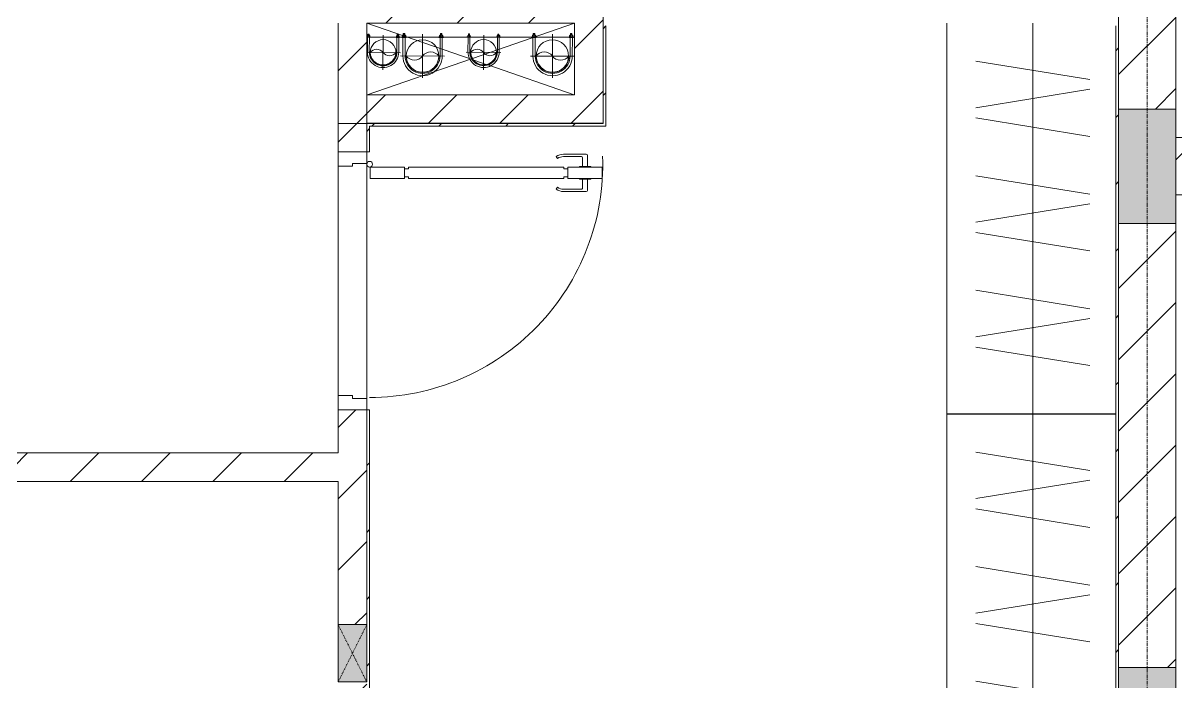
# Model space of a CAD drawing. Header units: millimetres. Extents: x 5356 to 209803, y -16346 to 109894.
# Drawn here: x 73428 to 77453, y 28837 to 31137 of the extents above; entities that cross this region are included whole.
import ezdxf

# ---------------------------------------------------------------- set-up
doc = ezdxf.new("R2010")
doc.units = ezdxf.units.MM
for name, pattern in [('Dash', [6, 3, -3]), ('Grid Line', [22.225, 12.7, -3.175, 3.175, -3.175]), ('IMPORT-CENTER _3_', [10.16, 6.35, -1.27, 1.27, -1.27])]:
    doc.linetypes.add(name, pattern=pattern)
for name, color, linetype, lineweight in [('0-1', 7, 'Continuous', 5), ('0-2', 9, 'Continuous', 9), ('A-CLNG', 13, 'Continuous', 9), ('A-DETL-GENF-1', 9, 'Continuous', 9), ('A-DOOR-1', 9, 'Continuous', 9), ('A-FLOR-1', 9, 'Continuous', 9), ('A-WALL-1', 253, 'Continuous', 18), ('A-WALL-2', 9, 'Continuous', 9), ('A-WALL-3', 113, 'Continuous', 18), ('A-WALL-PATT-1', 10, 'Continuous', 9), ('A-WALL-PATT-2', 9, 'Continuous', 9), ('A-WALL-PATT-3', 111, 'Continuous', 9), ('G-IMPT', 8, 'Continuous', 9), ('G-IMPT-2', 8, 'IMPORT-CENTER _3_', 9), ('I-FURN', 30, 'Continuous', 9), ('I-FURN-1', 9, 'Continuous', 9), ('I-WALL-1', 253, 'Continuous', 18), ('M-EQPM', 50, 'Continuous', 9), ('S-COLS-1', 254, 'Continuous', 5), ('S-COLS-2', 253, 'Continuous', 18), ('S-COLS-3', 9, 'Continuous', 9), ('S-COLS-HDLN-1', 9, 'Dash', 9), ('S-GRID-1', 1, 'Grid Line', 9)]:
    doc.layers.add(name, color=color, linetype=linetype, lineweight=lineweight)
pattern_1 = [(45, (0, 0), (-124.4508, 124.4508), [])]
pattern_2 = [(45, (0, 0), (-116.67262, 116.67262), [])]

# ---------------------------------------------------------------- blocks, each defined once
blk = doc.blocks.new('NCV_TKTC_KET CAU_rvt-1-TKCS_MB ĐỊNH VỊ MỐC TỌA ĐỘ CÔNG TRÌNH')
at = {"layer": 'S-COLS-1'}
for points in [[(77452.6, 30436.9), (77452.6, 30836.9), (77252.6, 30836.9), (77252.6, 30436.9)], [(77252.6, 28386.9), (77452.6, 28386.9), (77452.6, 28886.9), (77252.6, 28886.9)]]:
    blk.add_hatch(color=256, dxfattribs=at).paths.add_polyline_path(points)
at = {"layer": 'S-COLS-2'}
for p, q in [((77452.6, 30836.9), (77252.6, 30836.9)), ((77252.6, 30836.9), (77252.6, 30436.9)), ((77452.6, 30436.9), (77452.6, 30836.9)), ((77252.6, 30436.9), (77452.6, 30436.9)), ((77452.6, 28886.9), (77252.6, 28886.9)), ((77252.6, 28886.9), (77252.6, 28386.9)), ((77452.6, 28386.9), (77452.6, 28886.9))]:
    blk.add_line(p, q, dxfattribs=at)
blk = doc.blocks.new('TU DO PN A - TU DO PN A_dwg__U3-347990-TKCS_MB ĐỊNH VỊ MỐC TỌA ĐỘ CÔNG TRÌNH')
at = {"layer": 'I-FURN'}
for p, q in [((197.5, 499), (132.9, 101)), ((231, 499), (295.6, 101)), ((395.7, 499), (331.1, 101)), ((597.5, 499), (532.9, 101)), ((631, 499), (695.6, 101)), ((795.7, 499), (731.1, 101)), ((997.5, 499), (932.9, 101)), ((1031, 499), (1095.6, 101)), ((1195.7, 499), (1131.1, 101)), ((1364.7, 300), (0, 300))]:
    blk.add_line(p, q, dxfattribs=at)
at = {"layer": 'I-FURN', "flags": 128}
blk.add_lwpolyline([(0, 0), (1364.7, 0), (1364.7, 590)], dxfattribs=at)
blk = doc.blocks.new('TU DO PN A - TU DO PN A_dwg-347989-TKCS_MB ĐỊNH VỊ MỐC TỌA ĐỘ CÔNG TRÌNH')
at = {"extrusion": (0, 0, -1), "rotation": 270}
blk.add_blockref('TU DO PN A - TU DO PN A_dwg__U3-347990-TKCS_MB ĐỊNH VỊ MỐC TỌA ĐỘ CÔNG TRÌNH', (-604.3, 1369.6), dxfattribs=at)
blk = doc.blocks.new('TU DO PN A - TU DO PN A-401067-TKCS_MB ĐỊNH VỊ MỐC TỌA ĐỘ CÔNG TRÌNH')
at = {"layer": 'I-FURN-1'}
for p, q in [((10, 0), (600, 0)), ((600, 0), (600, -1364.7))]:
    blk.add_line(p, q, dxfattribs=at)
at = {"extrusion": (0, 0, -1), "zscale": -1, "rotation": 180}
blk.add_blockref('TU DO PN A - TU DO PN A_dwg-347989-TKCS_MB ĐỊNH VỊ MỐC TỌA ĐỘ CÔNG TRÌNH', (4.3, 4.8), dxfattribs=at)
blk = doc.blocks.new('DOOR_CW_01 CANH MO-PANEL KINH - DIW_01-900x2200-CỬA GỖ VÂN LAMINATE-553393-TKCS_MB ĐỊNH VỊ MỐC TỌA ĐỘ CÔNG TRÌNH')
at = {"layer": 'A-DETL-GENF-1'}
for p, q in [((-397, 872), (-357, 872)), ((-397, 752), (-397, 872)), ((-357, 872), (-357, 752)), ((-442, 737), (-442, 816.5)), ((-399, 820.5), (-438, 820.5)), ((-399, 831.8), (-397, 831.8)), ((-399, 792.2), (-399, 831.8)), ((-397, 792.2), (-397, 831.8)), ((-357, 792.2), (-357, 831.8)), ((-355, 831.8), (-357, 831.8)), ((-355, 792.2), (-355, 831.8)), ((-355, 820.5), (-316, 820.5)), ((-312, 737), (-312, 816.5)), ((-434, 799.5), (-434, 737)), ((-399, 803.5), (-430, 803.5)), ((-397, 792.2), (-399, 792.2)), ((-357, 792.2), (-355, 792.2)), ((-355, 803.5), (-324, 803.5)), ((-320, 799.5), (-320, 737)), ((-357, 752), (-397, 752)), ((-397, 738), (-391, 738)), ((-397, 738), (-397, 196)), ((-363, 752), (-391, 752)), ((-391, 752), (-391, 738)), ((-363, 738), (-363, 752)), ((-357, 738), (-363, 738)), ((-357, 196), (-357, 738)), ((-433.9, 711.2), (-427.3, 715.8)), ((-320.1, 711.2), (-326.7, 715.8)), ((-397, 196), (-391, 196)), ((-357, 182), (-397, 182)), ((-397, 182), (-397, 62)), ((-391, 196), (-391, 182)), ((-391, 182), (-363, 182)), ((-357, 196), (-363, 196)), ((-363, 182), (-363, 196)), ((-357, 62), (-357, 182)), ((-397, 62), (-357, 62))]:
    blk.add_line(p, q, dxfattribs=at)
blk.add_circle((-407, 60), 10, dxfattribs=at)
for centre, radius, start, end in [((-407, 60), 814, 360, 92), ((-438, 816.5), 4, 90, 180), ((-316, 816.5), 4, 0, 90), ((-430, 799.5), 4, 90, 180), ((-324, 799.5), 4, 360, 90), ((-397, 737), 45, 180, 215), ((-397, 737), 37, 180, 215), ((-357, 737), 37, 325, 0), ((-357, 737), 45, 325, 0)]:
    blk.add_arc(centre, radius, start, end, dxfattribs=at)
at = {"layer": 'A-DOOR-1'}
for p, q in [((-410, 50), (-450, 50)), ((-450, 50), (-450, -50)), ((-410, 0), (-410, 50)), ((-407, 50), (-382, 50)), ((450, 50), (410, 50)), ((410, 50), (410, 0)), ((450, -50), (450, 50)), ((-400, 0), (-410, 0)), ((-400, -50), (-400, 0)), ((410, 0), (400, 0)), ((400, 0), (400, -50)), ((-450, -50), (-400, -50)), ((400, -50), (450, -50))]:
    blk.add_line(p, q, dxfattribs=at)
blk = doc.blocks.new('TU DO PN A - TU DO PN A_dwg__U3-V39-TKCS_MB ĐỊNH VỊ MỐC TỌA ĐỘ CÔNG TRÌNH')
at = {"layer": 'I-FURN'}
for p, q in [((197.5, 499), (132.9, 101)), ((231, 499), (295.6, 101)), ((395.7, 499), (331.1, 101)), ((597.5, 499), (532.9, 101)), ((631, 499), (695.6, 101)), ((795.7, 499), (731.1, 101)), ((997.5, 499), (932.9, 101)), ((1031, 499), (1095.6, 101)), ((1195.7, 499), (1131.1, 101)), ((1364.7, 300), (0, 300))]:
    blk.add_line(p, q, dxfattribs=at)
at = {"layer": 'I-FURN', "flags": 128}
blk.add_lwpolyline([(0, 590), (0, 0), (1364.7, 0), (1364.7, 590)], dxfattribs=at)
blk = doc.blocks.new('TU DO PN A - TU DO PN A_dwg-V40-TKCS_MB ĐỊNH VỊ MỐC TỌA ĐỘ CÔNG TRÌNH')
at = {"extrusion": (0, 0, -1), "rotation": 270}
blk.add_blockref('TU DO PN A - TU DO PN A_dwg__U3-V39-TKCS_MB ĐỊNH VỊ MỐC TỌA ĐỘ CÔNG TRÌNH', (-604.3, 1369.6), dxfattribs=at)
blk = doc.blocks.new('TU DO PN A - TU DO PN A-V41-TKCS_MB ĐỊNH VỊ MỐC TỌA ĐỘ CÔNG TRÌNH')
at = {"layer": 'I-FURN-1'}
for p, q in [((10, 0), (600, 0)), ((600, 0), (600, -1364.7)), ((600, -1364.7), (10, -1364.7))]:
    blk.add_line(p, q, dxfattribs=at)
at = {"extrusion": (0, 0, -1), "zscale": -1, "rotation": 180}
blk.add_blockref('TU DO PN A - TU DO PN A_dwg-V40-TKCS_MB ĐỊNH VỊ MỐC TỌA ĐỘ CÔNG TRÌNH', (4.3, 4.8), dxfattribs=at)
blk = doc.blocks.new('G1_SOF - BO TRU - 100x200-V63-TKCS_MB ĐỊNH VỊ MỐC TỌA ĐỘ CÔNG TRÌNH')
at = {"layer": 'S-COLS-3'}
blk.add_hatch(color=256, dxfattribs=at).paths.add_polyline_path([(50, -100), (50, 100), (-50, 100), (-50, -100)])
at = {"layer": 'S-COLS-2'}
for p, q in [((50, 100), (-50, 100)), ((-50, 100), (-50, -100)), ((50, -100), (50, 100)), ((-50, -100), (50, -100))]:
    blk.add_line(p, q, dxfattribs=at)
at = {"layer": 'S-COLS-HDLN-1'}
for p, q in [((50, 100), (-50, -100)), ((-50, 100), (50, -100))]:
    blk.add_line(p, q, dxfattribs=at)
blk = doc.blocks.new('NCV_TKTC_TANG 1_rvt-1-TKCS_MB ĐỊNH VỊ MỐC TỌA ĐỘ CÔNG TRÌNH')
at = {"layer": 'A-WALL-PATT-1'}
h = blk.add_hatch(dxfattribs=at)
h.set_pattern_fill('FP_2', color=256, style=0, pattern_type=2)
h.set_pattern_definition(pattern_1)
h.paths.add_polyline_path([(74527.6, 24736.9), (74627.6, 24736.9), (74627.6, 28836.9), (74527.6, 28836.9), (74527.6, 25076.9)])
h.paths.add_polyline_path([(74577.6, 29036.9), (74627.6, 29036.9), (74627.6, 29786.9), (74527.6, 29786.9), (74527.6, 29036.9), (74538, 29036.9)])
h.paths.add_polyline_path([(74577.6, 30686.9), (74627.6, 30686.9), (74627.6, 31136.9), (74527.6, 31136.9), (74527.6, 30686.9)])
h = blk.add_hatch(dxfattribs=at)
h.set_pattern_fill('FP_2', color=256, style=0, pattern_type=2)
h.set_pattern_definition(pattern_1)
h.paths.add_polyline_path([(73127.6, 29536.9), (74527.6, 29536.9), (74527.6, 29636.9), (73127.6, 29636.9), (73127.6, 29586.9)])
h.paths.add_polyline_path([(72027.6, 29536.9), (72227.6, 29536.9), (72227.6, 29636.9), (72027.6, 29636.9)])
at = {"layer": 'A-WALL-PATT-2'}
h = blk.add_hatch(dxfattribs=at)
h.set_pattern_fill('FP_3', color=256, style=0, pattern_type=2)
h.set_pattern_definition(pattern_2)
h.paths.add_polyline_path([(75462.6, 30776.9), (75462.6, 31126.9), (75452.6, 31126.9), (75452.6, 30776.9)])
h = blk.add_hatch(dxfattribs=at)
h.set_pattern_fill('FP_3', color=256, style=0, pattern_type=2)
h.set_pattern_definition(pattern_2)
h.paths.add_polyline_path([(77252.6, 25536.9), (77252.6, 31136.9), (77242.6, 31136.9), (77242.6, 25536.9)])
h = blk.add_hatch(dxfattribs=at)
h.set_pattern_fill('FP_3', color=256, style=0, pattern_type=2)
h.set_pattern_definition(pattern_2)
h.paths.add_polyline_path([(74637.6, 24736.9), (74637.6, 29786.9), (74627.6, 29786.9), (74627.6, 24736.9)])
h.paths.add_polyline_path([(74627.6, 30686.9), (74637.6, 30686.9), (74637.6, 30786.9), (74627.6, 30786.9)])
h = blk.add_hatch(dxfattribs=at)
h.set_pattern_fill('FP_3', color=256, style=0, pattern_type=2)
h.set_pattern_definition(pattern_2)
h.paths.add_polyline_path([(74637.6, 30776.9), (75452.6, 30776.9), (75452.6, 30786.9), (74637.6, 30786.9)])
at = {"layer": 'A-FLOR-1'}
for p, q in [((74527.6, 29836.9), (74527.6, 30636.9)), ((74627.6, 30646.9), (74627.6, 29826.9))]:
    blk.add_line(p, q, dxfattribs=at)
at = {"layer": 'A-WALL-1'}
for p, q in [((74627.6, 30786.9), (74627.6, 31136.9)), ((74527.6, 29646.9), (74527.6, 29636.9)), ((74517.6, 29536.9), (74527.6, 29536.9)), ((74527.6, 29536.9), (74527.6, 29036.9))]:
    blk.add_line(p, q, dxfattribs=at)
at = {"layer": 'A-WALL-2'}
for p, q in [((74527.6, 31136.9), (74527.6, 30686.9)), ((74627.6, 30686.9), (74627.6, 30786.9)), ((74627.6, 30786.9), (74627.6, 30686.9)), ((74527.6, 29836.9), (74527.6, 30636.9)), ((74627.6, 30646.9), (74627.6, 29826.9)), ((74527.6, 29786.9), (74527.6, 29646.9)), ((74627.6, 29036.9), (74627.6, 29786.9)), ((74627.6, 29786.9), (74627.6, 29036.9)), ((74527.6, 29636.9), (73127.6, 29636.9)), ((73127.6, 29536.9), (74517.6, 29536.9))]:
    blk.add_line(p, q, dxfattribs=at)
at = {"layer": 'I-WALL-1'}
for p, q in [((75452.6, 31126.9), (75452.6, 30786.9)), ((75462.6, 30776.9), (75462.6, 31126.9)), ((77242.6, 31126.9), (77242.6, 25546.9)), ((77252.6, 25536.9), (77252.6, 31136.9)), ((74637.6, 30786.9), (74627.6, 30786.9)), ((75452.6, 30786.9), (74637.6, 30786.9)), ((74637.6, 30686.9), (74637.6, 30776.9)), ((74637.6, 30776.9), (75452.6, 30776.9)), ((75452.6, 30776.9), (75462.6, 30776.9)), ((74627.6, 30686.9), (74637.6, 30686.9)), ((74637.6, 29786.9), (74627.6, 29786.9)), ((74637.6, 24746.9), (74637.6, 29786.9))]:
    blk.add_line(p, q, dxfattribs=at)
at = {"layer": 'A-DOOR-1', "rotation": 269.9999999999995}
blk.add_blockref('DOOR_CW_01 CANH MO-PANEL KINH - DIW_01-900x2200-CỬA GỖ VÂN LAMINATE-553393-TKCS_MB ĐỊNH VỊ MỐC TỌA ĐỘ CÔNG TRÌNH', (74577.6, 30236.9), dxfattribs=at)
at = {"layer": 'I-FURN-1', "rotation": 180}
for name, p in [('TU DO PN A - TU DO PN A-401067-TKCS_MB ĐỊNH VỊ MỐC TỌA ĐỘ CÔNG TRÌNH', (77252.6, 29772.2)), ('TU DO PN A - TU DO PN A-V41-TKCS_MB ĐỊNH VỊ MỐC TỌA ĐỘ CÔNG TRÌNH', (77252.6, 28407.5))]:
    blk.add_blockref(name, p, dxfattribs=at)
at = {"layer": 'S-COLS-3', "rotation": 180}
blk.add_blockref('G1_SOF - BO TRU - 100x200-V63-TKCS_MB ĐỊNH VỊ MỐC TỌA ĐỘ CÔNG TRÌNH', (74577.6, 28936.9), dxfattribs=at)
blk = doc.blocks.new('TKTC_XREF_251221_MB TANG 1 - TKTC_XREF_260130_MB TANG 1_dwg_CUM U_DN100-V298-TKCS_MB ĐỊNH VỊ MỐC TỌA ĐỘ CÔNG TRÌNH')
at = {"layer": 'G-IMPT'}
blk.add_hatch(color=256, dxfattribs=at).paths.add_polyline_path([(61, 0), (58.9, 15.8), (52.5, 31), (43.1, 43.1), (30.5, 52.8), (15.8, 58.9), (0, 61), (0, 57), (14.8, 55.1), (28.5, 49.4), (40.3, 40.3), (52.5, 20.9), (55.1, 14.8), (57, 0), (52.8, -20.1), (49.4, -28.5), (40.3, -40.3), (28.5, -49.4), (14.8, -55.1), (0, -57), (0, -61), (15.8, -58.9), (30.5, -52.8), (43.1, -43.1), (52.9, -30.3), (58.9, -15.8)])
for p, q in [((-79.1, 66.6), (-79.1, 63.4)), ((-76.6, 66.6), (-76.6, 63.4)), ((-74.6, 66.6), (-74.6, 63.4)), ((-72.7, 69.3), (-72.7, 60.7)), ((-66.9, 67.9), (-71.7, 67.9)), ((-66.9, 62.1), (-71.7, 62.1)), ((-65, 69), (0, 69)), ((-79.1, -63.4), (-79.1, -66.6)), ((-76.6, -63.4), (-76.6, -66.6)), ((-74.6, -63.4), (-74.6, -66.6)), ((-72.7, -60.7), (-72.7, -69.3)), ((-66.9, -62.1), (-71.7, -62.1)), ((-66.9, -67.9), (-71.7, -67.9)), ((-66.9, -72.7), (-66.9, -70.8)), ((-65, -69), (0, -69))]:
    blk.add_line(p, q, dxfattribs=at)
at = {"layer": 'G-IMPT', "flags": 128}
for points in [[(-72.7, 67.6), (-78.1, 67.6), (-78.1, 62.4), (-72.7, 62.4)], [(-71.7, 59.2), (-66.9, 59.2), (-66.9, 70.8), (-71.7, 70.8)], [(-66.9, 70.8), (-66.9, 72.7), (-65, 72.7), (-65, 57.3), (-66.9, 57.3), (-66.9, 59.2)], [(-65, 61), (0, 61), (0, 57)], [(-72.7, -62.4), (-78.1, -62.4), (-78.1, -67.6), (-72.7, -67.6)], [(-71.7, -70.8), (-66.9, -70.8), (-66.9, -59.2), (-71.7, -59.2)], [(-66.9, -59.2), (-66.9, -57.3), (-65, -57.3), (-65, -72.6)], [(-65, -61), (0, -61), (0, -57)]]:
    blk.add_lwpolyline(points, dxfattribs=at)
at = {"layer": 'G-IMPT'}
for centre, radius, start, end in [((-78.1, 66.6), 0.96, 90, 180), ((-78.1, 63.4), 0.96, 180, 270), ((-71.1, 69.3), 1.56, 112.6199, 247.3801), ((-67.9, 65), 4.8, 143.1301, 216.8699), ((-71.1, 60.7), 1.56, 112.6199, 247.3801), ((0, 0), 69, 270, 90), ((0, 0), 61, 270, 90), ((0, 0), 57, 270, 90), ((-78.1, -63.4), 0.96, 90, 180), ((-78.1, -66.6), 0.96, 180, 270), ((-71.1, -60.7), 1.56, 112.6199, 247.3801), ((-67.9, -65), 4.8, 143.1301, 216.8699), ((-71.1, -69.3), 1.56, 112.6199, 247.3801)]:
    blk.add_arc(centre, radius, start, end, dxfattribs=at)
blk = doc.blocks.new('TKTC_XREF_251221_MB TANG 1 - TKTC_XREF_260130_MB TANG 1_dwg_$cc-V299-TKCS_MB ĐỊNH VỊ MỐC TỌA ĐỘ CÔNG TRÌNH')
at = {"layer": 'G-IMPT'}
blk.add_circle((0, 0), 0.5, dxfattribs=at)
for centre, radius, start, end in [((0, 0), 0.5, 90, 270), ((0.188, 0.25), 0.313, 126.8699, 233.1301), ((-0.188, -0.25), 0.313, 306.8699, 53.1301)]:
    blk.add_arc(centre, radius, start, end, dxfattribs=at)
at = {"layer": 'G-IMPT-2'}
for p, q in [((0, -0.633), (0, 0.673)), ((-0.673, 0), (0.673, 0))]:
    blk.add_line(p, q, dxfattribs=at)
blk = doc.blocks.new('TKTC_XREF_251221_MB TANG 1 - TKTC_XREF_260130_MB TANG 1_dwg_$cc-4202114-TKCS_MB ĐỊNH VỊ MỐC TỌA ĐỘ CÔNG TRÌNH')
at = {"layer": 'G-IMPT'}
blk.add_circle((0, 0), 0.5, dxfattribs=at)
for centre, radius, start, end in [((0, 0), 0.5, 90, 270), ((0.188, 0.25), 0.313, 126.8699, 233.1301), ((-0.188, -0.25), 0.313, 306.8699, 53.1301)]:
    blk.add_arc(centre, radius, start, end, dxfattribs=at)
at = {"layer": 'G-IMPT-2'}
for p, q in [((0, -0.673), (0, 0.673)), ((-0.673, 0), (0.673, 0))]:
    blk.add_line(p, q, dxfattribs=at)
blk = doc.blocks.new('TKTC_XREF_251221_MB TANG 1 - TKTC_XREF_260130_MB TANG 1_dwg_CUM U_DN100-4202115-TKCS_MB ĐỊNH VỊ MỐC TỌA ĐỘ CÔNG TRÌNH')
at = {"layer": 'G-IMPT'}
blk.add_hatch(color=256, dxfattribs=at).paths.add_polyline_path([(0, -61), (0, -57), (14.8, -55.1), (28.5, -49.4), (40.3, -40.3), (49.4, -28.5), (55.1, -14.8), (57, 0), (55.1, 14.8), (49.4, 28.5), (40.3, 40.3), (28.5, 49.4), (14.8, 55.1), (0, 57), (0, 61), (15.8, 58.9), (35.6, 48.9), (43.1, 43.1), (52.8, 30.5), (58.9, 15.8), (61, 0), (58.9, -15.8), (52.8, -30.5), (43.1, -43.1), (30.5, -52.8), (15.8, -58.9)])
for p, q in [((-79.1, 66.6), (-79.1, 63.4)), ((-76.6, 66.6), (-76.6, 63.4)), ((-74.6, 66.6), (-74.6, 63.4)), ((-72.7, 69.3), (-72.7, 60.7)), ((-66.9, 67.9), (-71.7, 67.9)), ((-66.9, 62.1), (-71.7, 62.1)), ((-65, 69), (0, 69)), ((-79.1, -63.4), (-79.1, -66.6)), ((-76.6, -63.4), (-76.6, -66.6)), ((-74.6, -63.4), (-74.6, -66.6)), ((-72.7, -60.7), (-72.7, -69.3)), ((-66.9, -62.1), (-71.7, -62.1)), ((-66.9, -67.9), (-71.7, -67.9)), ((-65, -69), (0, -69))]:
    blk.add_line(p, q, dxfattribs=at)
at = {"layer": 'G-IMPT', "flags": 128}
for points in [[(-72.7, 67.6), (-78.1, 67.6), (-78.1, 62.4), (-72.7, 62.4)], [(-71.7, 59.2), (-66.9, 59.2), (-66.9, 70.8), (-71.7, 70.8)], [(-66.9, 70.8), (-66.9, 72.7), (-65, 72.7), (-65, 57.3), (-66.9, 57.3), (-66.9, 59.2)], [(-65, 61), (0, 61), (0, 57)], [(-72.7, -62.4), (-78.1, -62.4), (-78.1, -67.6), (-72.7, -67.6)], [(-71.7, -70.8), (-66.9, -70.8), (-66.9, -59.2), (-71.7, -59.2)], [(-66.9, -59.2), (-66.9, -57.3), (-65, -57.3), (-65, -72.7), (-66.9, -72.7), (-66.9, -70.8)], [(-65, -61), (0, -61), (0, -57)]]:
    blk.add_lwpolyline(points, dxfattribs=at)
at = {"layer": 'G-IMPT'}
for centre, radius, start, end in [((-78.1, 66.6), 0.96, 90, 180), ((-78.1, 63.4), 0.96, 180, 270), ((-71.1, 69.3), 1.56, 112.6199, 247.3801), ((-67.9, 65), 4.8, 143.1301, 216.8699), ((-71.1, 60.7), 1.56, 112.6199, 247.3801), ((0, 0), 69, 270, 90), ((0, 0), 61, 270, 90), ((0, 0), 57, 270, 90), ((-78.1, -63.4), 0.96, 90, 180), ((-78.1, -66.6), 0.96, 180, 270), ((-71.1, -60.7), 1.56, 112.6199, 247.3801), ((-67.9, -65), 4.8, 143.1301, 216.8699), ((-71.1, -69.3), 1.56, 112.6199, 247.3801)]:
    blk.add_arc(centre, radius, start, end, dxfattribs=at)
blk = doc.blocks.new('TKTC_XREF_251221_MB TANG 1 - TKTC_XREF_260130_MB TANG 1_dwg_$cc-V192-TKCS_MB ĐỊNH VỊ MỐC TỌA ĐỘ CÔNG TRÌNH')
at = {"layer": 'G-IMPT'}
blk.add_circle((0, 0), 0.5, dxfattribs=at)
for centre, radius, start, end in [((0, 0), 0.5, 90, 270), ((0.188, 0.25), 0.313, 126.8699, 233.1301), ((-0.188, -0.25), 0.313, 306.8699, 53.1301)]:
    blk.add_arc(centre, radius, start, end, dxfattribs=at)
at = {"layer": 'G-IMPT-2'}
for p, q in [((0, -0.673), (0, 0.673)), ((-0.673, 0), (0.673, 0))]:
    blk.add_line(p, q, dxfattribs=at)
blk = doc.blocks.new('TKTC_XREF_251221_MB TANG 1 - TKTC_XREF_260130_MB TANG 1_dwg_CUM U_DN100-4202112-TKCS_MB ĐỊNH VỊ MỐC TỌA ĐỘ CÔNG TRÌNH')
at = {"layer": 'G-IMPT'}
blk.add_hatch(color=256, dxfattribs=at).paths.add_polyline_path([(0, 61), (0, 57), (14.8, 55.1), (28.5, 49.4), (40.3, 40.3), (49.4, 28.5), (55.1, 14.8), (57, 0), (55.1, -14.8), (49.4, -28.5), (40.3, -40.3), (28.5, -49.4), (14.8, -55.1), (0, -57), (0, -61), (15.8, -58.9), (30.5, -52.8), (43.1, -43.1), (52.8, -30.5), (58.9, -15.8), (61, 0), (58.9, 15.8), (52.8, 30.5), (43.1, 43.1), (30.5, 52.8), (15.8, 58.9)])
for p, q in [((-79.1, 66.6), (-79.1, 63.4)), ((-76.6, 66.6), (-76.6, 63.4)), ((-74.6, 66.6), (-74.6, 63.4)), ((-72.7, 69.3), (-72.7, 60.7)), ((-66.9, 67.9), (-71.7, 67.9)), ((-66.9, 62.1), (-71.7, 62.1)), ((-65, 69), (0, 69)), ((-79.1, -63.4), (-79.1, -66.6)), ((-76.6, -63.4), (-76.6, -66.6)), ((-74.6, -63.4), (-74.6, -66.6)), ((-72.7, -60.7), (-72.7, -69.3)), ((-66.9, -62.1), (-71.7, -62.1)), ((-66.9, -67.9), (-71.7, -67.9)), ((-65, -69), (0, -69))]:
    blk.add_line(p, q, dxfattribs=at)
at = {"layer": 'G-IMPT', "flags": 128}
for points in [[(-72.7, 67.6), (-78.1, 67.6), (-78.1, 62.4), (-72.7, 62.4)], [(-71.7, 59.2), (-66.9, 59.2), (-66.9, 70.8), (-71.7, 70.8)], [(-66.9, 70.8), (-66.9, 72.7), (-65, 72.7), (-65, 57.3), (-66.9, 57.3), (-66.9, 59.2)], [(-65, 61), (0, 61), (0, 57)], [(-72.7, -62.4), (-78.1, -62.4), (-78.1, -67.6), (-72.7, -67.6)], [(-71.7, -70.8), (-66.9, -70.8), (-66.9, -59.2), (-71.7, -59.2)], [(-66.9, -59.2), (-66.9, -57.3), (-65, -57.3), (-65, -72.7), (-66.9, -72.7), (-66.9, -70.8)], [(-65, -61), (0, -61), (0, -57)]]:
    blk.add_lwpolyline(points, dxfattribs=at)
at = {"layer": 'G-IMPT'}
for centre, radius, start, end in [((-78.1, 66.6), 0.96, 90, 180), ((-78.1, 63.4), 0.96, 180, 270), ((-71.1, 69.3), 1.56, 112.6199, 247.3801), ((-67.9, 65), 4.8, 143.1301, 216.8699), ((-71.1, 60.7), 1.56, 112.6199, 247.3801), ((0, 0), 69, 270, 90), ((0, 0), 61, 270, 90), ((0, 0), 57, 270, 90), ((-78.1, -63.4), 0.96, 90, 180), ((-78.1, -66.6), 0.96, 180, 270), ((-71.1, -60.7), 1.56, 112.6199, 247.3801), ((-67.9, -65), 4.8, 143.1301, 216.8699), ((-71.1, -69.3), 1.56, 112.6199, 247.3801)]:
    blk.add_arc(centre, radius, start, end, dxfattribs=at)
blk = doc.blocks.new('TKTC_XREF_251221_MB TANG 1 - TKTC_XREF_260130_MB TANG 1_dwg_$cc-4202116-TKCS_MB ĐỊNH VỊ MỐC TỌA ĐỘ CÔNG TRÌNH')
at = {"layer": 'G-IMPT'}
blk.add_circle((0, 0), 0.5, dxfattribs=at)
for centre, radius, start, end in [((0, 0), 0.5, 90, 270), ((0.188, 0.25), 0.313, 126.8699, 233.1301), ((-0.188, -0.25), 0.313, 306.8699, 53.1301)]:
    blk.add_arc(centre, radius, start, end, dxfattribs=at)
at = {"layer": 'G-IMPT-2'}
for p, q in [((0, -0.673), (0, 0.673)), ((-0.673, 0), (0.673, 0))]:
    blk.add_line(p, q, dxfattribs=at)
blk = doc.blocks.new('TKTC_XREF_251221_MB TANG 1 - TKTC_XREF_260130_MB TANG 1_dwg-4202109-TKCS_MB ĐỊNH VỊ MỐC TỌA ĐỘ CÔNG TRÌNH')
at = {"layer": 'G-IMPT'}
blk.add_line((-127799.1, -370222), (-127799.2, -370209.8), dxfattribs=at)
at = {"layer": 'G-IMPT', "flags": 128}
blk.add_lwpolyline([(-128524.1, -370246.4), (-128524, -370258.9), (-127799.1, -370258.9)], dxfattribs=at)
for name, p, xscale, yscale, zscale, rotation in [('TKTC_XREF_251221_MB TANG 1 - TKTC_XREF_260130_MB TANG 1_dwg_CUM U_DN100-V298-TKCS_MB ĐỊNH VỊ MỐC TỌA ĐỘ CÔNG TRÌNH', (-128467.2, -370310.7), 0.7894736842105257, 0.7894736842105257, 0.7894736842105257, 269.580221000629), ('TKTC_XREF_251221_MB TANG 1 - TKTC_XREF_260130_MB TANG 1_dwg_$cc-4202114-TKCS_MB ĐỊNH VỊ MỐC TỌA ĐỘ CÔNG TRÌNH', (-128329.3, -370324.7), 113.7150000000092, 113.7150000000092, 113.7150000000092, 89.95325644590794), ('TKTC_XREF_251221_MB TANG 1 - TKTC_XREF_260130_MB TANG 1_dwg_CUM U_DN100-4202112-TKCS_MB ĐỊNH VỊ MỐC TỌA ĐỘ CÔNG TRÌNH', (-128116.4, -370310.4), 0.7894736842105257, 0.7894736842105257, 0.7894736842105257, 269.580221000629)]:
    blk.add_blockref(name, p, dxfattribs=dict(xscale=xscale, yscale=yscale, zscale=zscale, rotation=rotation))
at = {"extrusion": (0, 0, -1)}
for name, p, xscale, yscale, zscale, rotation in [('TKTC_XREF_251221_MB TANG 1 - TKTC_XREF_260130_MB TANG 1_dwg_$cc-V299-TKCS_MB ĐỊNH VỊ MỐC TỌA ĐỘ CÔNG TRÌNH', (128467.2, -370312.6), 90.00000000005133, 90.00000000005133, -90.00000000005133, 90.41977899777612), ('TKTC_XREF_251221_MB TANG 1 - TKTC_XREF_260130_MB TANG 1_dwg_CUM U_DN100-4202115-TKCS_MB ĐỊNH VỊ MỐC TỌA ĐỘ CÔNG TRÌNH', (128329.3, -370324.7), 0.9974999999999966, 0.9974999999999966, -0.9974999999999966, 270.0467435564909), ('TKTC_XREF_251221_MB TANG 1 - TKTC_XREF_260130_MB TANG 1_dwg_$cc-4202116-TKCS_MB ĐỊNH VỊ MỐC TỌA ĐỘ CÔNG TRÌNH', (128116.4, -370312.3), 90.00000000005133, 90.00000000005133, -90.00000000005133, 90.41977899777612), ('TKTC_XREF_251221_MB TANG 1 - TKTC_XREF_260130_MB TANG 1_dwg_$cc-V192-TKCS_MB ĐỊNH VỊ MỐC TỌA ĐỘ CÔNG TRÌNH', (127876.2, -370324.8), 113.7150000000092, 113.7150000000092, -113.7150000000092, 90.04476088158539), ('TKTC_XREF_251221_MB TANG 1 - TKTC_XREF_260130_MB TANG 1_dwg_CUM U_DN100-4202115-TKCS_MB ĐỊNH VỊ MỐC TỌA ĐỘ CÔNG TRÌNH', (127875.3, -370324.8), 0.9975000000000005, 0.9975000000000005, -0.9975000000000006, 270.0467435561337)]:
    blk.add_blockref(name, p, dxfattribs=dict(at, xscale=xscale, yscale=yscale, zscale=zscale, rotation=rotation))
blk = doc.blocks.new('TKTC_XREF_251221_MB TANG 1 - TKTC_XREF_251221_MB TANG 1-2038492-TKCS_MB ĐỊNH VỊ MỐC TỌA ĐỘ CÔNG TRÌNH')
blk.add_blockref('TKTC_XREF_251221_MB TANG 1 - TKTC_XREF_260130_MB TANG 1_dwg-4202109-TKCS_MB ĐỊNH VỊ MỐC TỌA ĐỘ CÔNG TRÌNH', (169499.1, 384109.7))

msp = doc.modelspace()

# ---------------------------------------------------------------- hatches: boundary and pattern name
at = {"layer": 'A-WALL-PATT-3'}
h = msp.add_hatch(dxfattribs=at)
h.set_pattern_fill('FP_1', color=256, style=0, pattern_type=2)
h.set_pattern_definition(pattern_1)
h.paths.add_polyline_path([(77252.6, 30836.9), (77452.6, 30836.9), (77452.6, 32536.9), (77252.6, 32536.9), (77252.6, 30994.4)])
h = msp.add_hatch(dxfattribs=at)
h.set_pattern_fill('FP_1', color=256, style=0, pattern_type=2)
h.set_pattern_definition(pattern_1)
h.paths.add_polyline_path([(75452.6, 31136.9), (75452.6, 31236.9), (74627.6, 31236.9), (74627.6, 31136.9), (75352.6, 31136.9)])
h = msp.add_hatch(dxfattribs=at)
h.set_pattern_fill('FP_1', color=256, style=0, pattern_type=2)
h.set_pattern_definition(pattern_1)
h.paths.add_polyline_path([(75352.6, 30886.5), (75452.6, 30886.5), (75452.6, 31136.9), (75352.6, 31136.9), (75352.6, 30994.4)])
h = msp.add_hatch(dxfattribs=at)
h.set_pattern_fill('FP_1', color=256, style=0, pattern_type=2)
h.set_pattern_definition(pattern_1)
h.paths.add_polyline_path([(75452.6, 30786.5), (75452.6, 30886.5), (74527.6, 30886.5), (74527.6, 30786.5), (74956.4, 30786.5)])
h = msp.add_hatch(dxfattribs=at)
h.set_pattern_fill('FP_1', color=256, style=0, pattern_type=2)
h.set_pattern_definition(pattern_1)
h.paths.add_polyline_path([(77982.5, 30537.4), (80152.6, 30537.4), (80152.6, 30737.4), (77452.6, 30737.4), (77452.6, 30537.4)])
h = msp.add_hatch(dxfattribs=at)
h.set_pattern_fill('FP_1', color=256, style=0, pattern_type=2)
h.set_pattern_definition(pattern_1)
h.paths.add_polyline_path([(77452.6, 28886.9), (77452.6, 30436.9), (77252.6, 30436.9), (77252.6, 28886.9)])

# ---------------------------------------------------------------- linework, layer by layer
at = {"layer": '0-2'}
for p, q in [((74627.6, 31136.5), (74995.8, 31009.3)), ((74996.4, 31013.5), (75352.6, 31136.5)), ((74628.7, 30886.5), (74993.4, 31012.5)), ((74993.4, 31012.5), (74996.4, 31013.5)), ((74995.8, 31009.3), (75001.1, 31007.5)), ((75001.1, 31007.5), (75044.5, 30992.5)), ((75049.8, 30990.7), (75351.4, 30886.5))]:
    msp.add_line(p, q, dxfattribs=at)
at = {"layer": 'A-CLNG'}
msp.add_line((74627.6, 31136.5), (75352.6, 31136.5), dxfattribs=at)
at = {"layer": 'A-WALL-3'}
for p, q in [((77252.6, 32536.9), (77252.6, 30836.9)), ((77452.6, 30836.9), (77452.6, 32536.9)), ((75452.6, 30786.5), (75452.6, 31236.9)), ((74627.6, 31136.9), (75352.6, 31136.9)), ((75352.6, 31136.9), (75352.6, 30886.5)), ((74527.6, 30886.5), (74527.6, 30786.5)), ((75352.6, 30886.5), (74627.6, 30886.5)), ((77252.6, 30836.9), (77452.6, 30836.9)), ((74527.6, 30786.5), (75452.6, 30786.5)), ((80152.6, 30737.4), (77452.6, 30737.4)), ((77452.6, 30737.4), (77452.6, 30537.4)), ((77452.6, 30537.4), (80152.6, 30537.4)), ((77452.6, 30436.9), (77252.6, 30436.9)), ((77252.6, 30436.9), (77252.6, 28886.9)), ((77452.6, 28886.9), (77452.6, 30436.9)), ((77252.6, 28886.9), (77452.6, 28886.9))]:
    msp.add_line(p, q, dxfattribs=at)
at = {"layer": 'S-GRID-1'}
msp.add_line((77352.6, 20960.6), (77352.6, 80482.7), dxfattribs=at)

# ---------------------------------------------------------------- block references
at = {"layer": '0-1'}
for name in ['NCV_TKTC_KET CAU_rvt-1-TKCS_MB ĐỊNH VỊ MỐC TỌA ĐỘ CÔNG TRÌNH', 'NCV_TKTC_TANG 1_rvt-1-TKCS_MB ĐỊNH VỊ MỐC TỌA ĐỘ CÔNG TRÌNH']:
    msp.add_blockref(name, (0, 0), dxfattribs=at)
at = {"layer": 'M-EQPM'}
msp.add_blockref('TKTC_XREF_251221_MB TANG 1 - TKTC_XREF_251221_MB TANG 1-2038492-TKCS_MB ĐỊNH VỊ MỐC TỌA ĐỘ CÔNG TRÌNH', (33652.6, 17236.9), dxfattribs=at)

doc.saveas('drawing.dxf')
